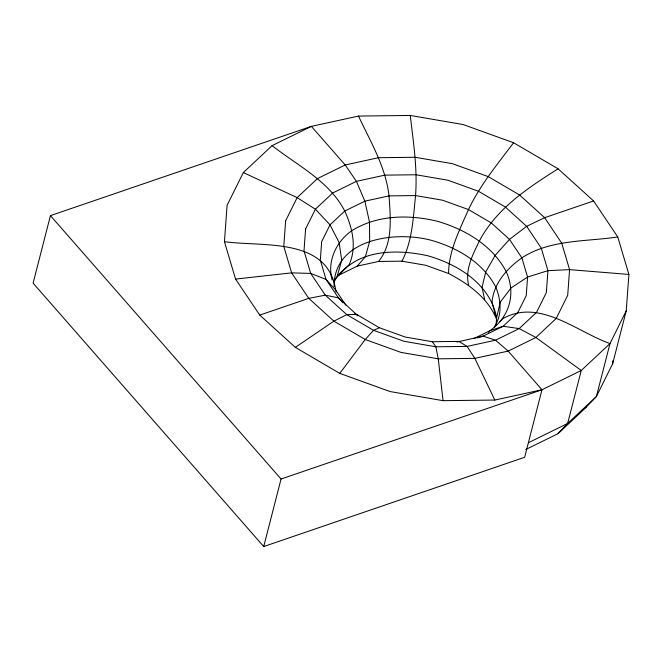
<?xml version="1.0" encoding="UTF-8"?>
<svg xmlns="http://www.w3.org/2000/svg" width="662" height="662" viewBox="0 0 662 662"><rect width="100%" height="100%" fill="white"/><g stroke="black" fill="none" stroke-linecap="round" stroke-linejoin="round"><path stroke-width="0.99" d="M496.715 319.787C488.448 298.223 468.456 283.791 448.579 273.505C448.72 250.807 459.61 229.913 468.497 209.564C480.082 185.112 497.427 164.226 513.596 142.752L558.083 168.81L593.615 200.95L617.77 236.979L628.9 274.449L626.252 310.801L612.623 363.794L596.379 396.546L585.63 407.8L557.992 433.701L525.744 449.515M626.252 310.801L610 343.561L581.261 370.488L541.979 389.761L494.845 400.055L443.06 400.667L390.158 391.573L339.747 373.368L295.335 347.36L259.769 315.095L235.556 279.074L224.443 241.671L227.091 205.319L243.343 172.567L272.09 145.632L311.363 126.368L358.498 116.073L410.283 115.453L463.185 124.555L513.596 142.752M334.078 286.696C333.582 238.361 396.248 230.442 432.087 240.529C457.748 247.936 482.73 262.566 495.648 286.754C501.051 299.596 502.499 315.013 494.241 326.987M496.111 324.794L496.624 317.785L500.232 302.162L510.99 288.003L527.581 277.047L547.946 270.659L569.577 269.624L628.9 274.449M612.623 363.794L612.846 360.765M335.245 278.851L339.573 274.804L357.298 266.107L365.441 256.608L369.669 241.274L369.47 222.002L364.87 201.165L356.429 181.347L345.2 164.979L311.363 126.368L50.436 215.63L33.1 283.154L263.716 546.547L524.643 457.285L541.979 389.761L508.151 351.1L495.524 340.202L483.037 336.13L456.97 342.047M263.716 546.547L281.052 479.023L50.436 215.63M334.202 282.012L337.339 275.698L341.7 260.274L339.151 242.59L330.015 224.84L315.402 209.209L297.139 197.624L243.343 172.567M357.298 266.107L378.573 261.457L401.95 261.184C412.376 241.067 413.245 217.69 415.554 195.571C417.573 168.719 413.328 142.049 410.283 115.453M585.63 407.8L586.549 405.947M378.573 261.457C393.344 243.31 390.464 217.724 389.024 195.894C385.756 167.039 370.596 141.858 358.498 116.073M339.747 373.368L365.258 339.515L373.55 330.321L379.417 327.731L405.243 337.057L432.352 341.724L458.882 341.41L467.091 346.408L474.844 358.374L494.845 400.055M488.457 332.349L489.756 330.801C509.666 317.081 516.36 293.241 506.025 271.304C492.023 245.081 464.939 229.226 437.135 221.191C408.826 214.397 377.34 214.869 351.969 230.591C336.23 241.407 326.879 261.242 332.134 280.084M500.042 321.74L502.566 318.803C539.174 297.784 576.743 331.844 610 343.561L596.379 396.546L567.632 423.481L557.992 433.701M339.573 274.804C359.921 248.854 398.822 249.218 428.157 255.863C458.41 264.519 490.55 284.586 496.624 317.785M337.339 275.698L349.213 264.568C356.992 247.083 352.416 227.703 344.745 211.037C329.229 180.999 297.627 165.682 272.09 145.632M558.083 168.81C527.879 187.925 496.632 208.389 479.429 240.918C472.817 254.597 464.732 269.616 468.655 285.264M295.335 347.36L333.896 321.153L346.789 314.649L356.677 314.417L379.417 327.731M474.091 338.489L489.756 330.801L503.161 326.258L517.891 312.456L526.224 295.674L527.581 277.047L521.871 257.849L509.5 239.387L491.287 222.912L468.497 209.564L442.663 200.238L415.554 195.571L389.024 195.894L364.87 201.165L344.745 211.037L330.015 224.84L321.682 241.622L320.325 260.249L326.018 279.397L338.439 297.867L343.131 302.675M528.359 442.746L567.632 423.481L581.261 370.488L535.906 337.479L519.207 328.584L503.161 326.258L483.037 336.13L477.153 337.91M259.769 315.095L308.749 298.339L325.315 295.169L338.439 297.867L357.943 315.774M281.052 479.023L541.979 389.761M593.615 200.95L544.636 217.682L526.662 226.33L509.5 239.387L495.259 255.242L485.718 271.941L482.044 287.424L484.692 299.77M235.556 279.074L291.628 272.868L310.701 273.423L326.018 279.397L335.684 290.047L345.912 305.265M617.77 236.979C585.531 241.779 550.312 239.305 521.871 257.849C507.009 268.549 493.579 283.245 492.023 302.311L495.598 316.031M224.443 241.671C262.673 247.092 327.798 236.814 335.684 290.047L336.081 292.05M401.95 261.184L425.823 265.288L448.579 273.505M354.791 313.647L356.297 315.021M432.352 341.724L435.861 346.78L438.261 358.812L443.06 400.667M285.653 220.777L283.783 246.463L291.628 272.868L308.749 298.339L333.896 321.153L365.258 339.515L400.882 352.374L438.261 358.812L474.844 358.374L508.151 351.1L535.906 337.479L556.221 318.455L567.706 295.31L569.577 269.624L561.707 243.144L544.636 217.682L519.529 194.976L488.101 176.564L452.477 163.704L415.099 157.275L378.507 157.705L345.2 164.979L317.446 178.599L297.139 197.624L285.653 220.777M305.604 228.961L304.007 250.89L310.701 273.423L325.315 295.169L346.789 314.649L373.55 330.321L403.952 341.294L435.861 346.78L467.091 346.408L495.524 340.202L519.207 328.584L536.543 312.34L546.349 292.579L547.946 270.659L541.235 248.06L526.662 226.33L505.23 206.941L478.403 191.227L448 180.254L416.092 174.76L384.862 175.132L356.429 181.347L332.738 192.965L315.402 209.209L305.604 228.961"/></g></svg>
